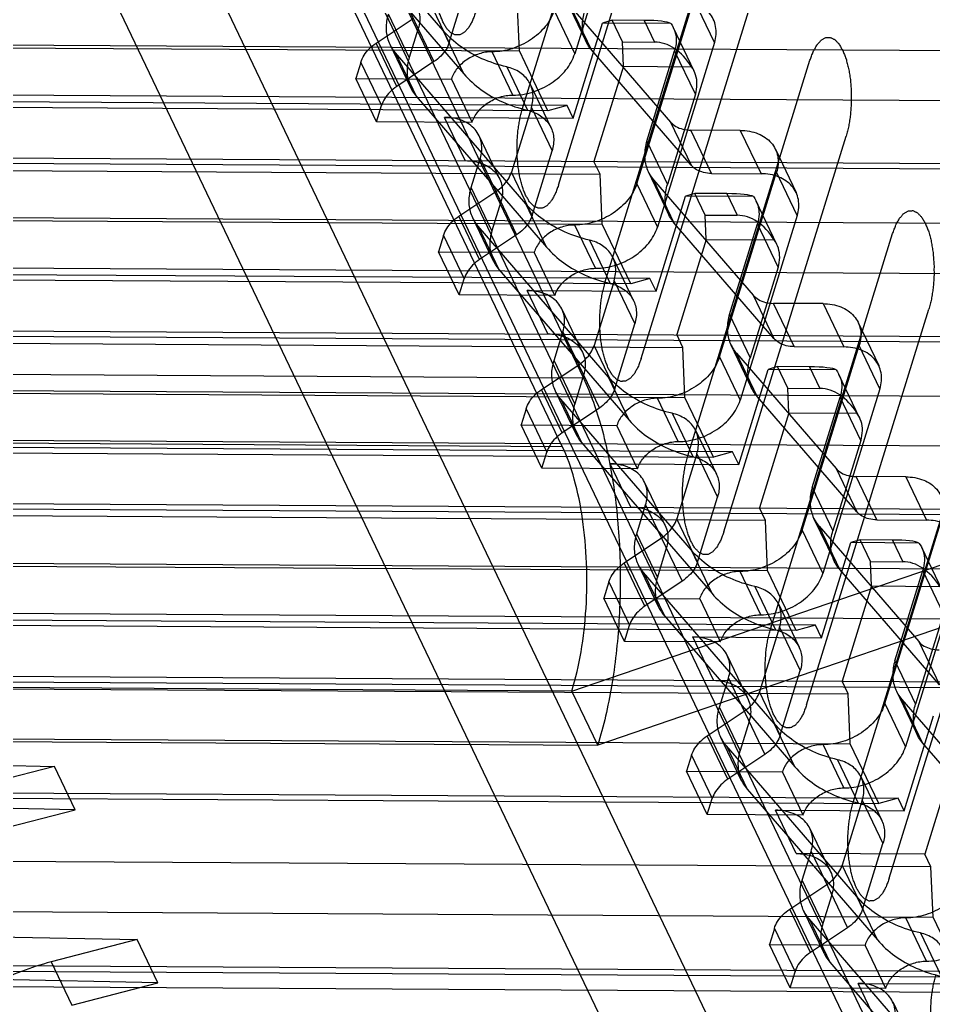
# Model space of a CAD drawing. Header units: millimetres. Extents: x 753 to 1632, y 352 to 973.
# Drawn here: x 1227.296 to 1229.919, y 772.498 to 775.328 of the extents above; entities that cross this region are included whole.
import ezdxf

# ---------------------------------------------------------------- set-up
doc = ezdxf.new("R2010")
doc.units = ezdxf.units.MM
doc.header["$LTSCALE"] = 30.734
doc.layers.get('0').update_dxf_attribs({"linetype": 'CONTINUOUS'})
doc.layers.add('CURVES', color=7, linetype='CONTINUOUS')

msp = doc.modelspace()

# ---------------------------------------------------------------- linework, layer by layer
at = {"color": 6, "linetype": 'Continuous'}
for p, q in [((1223.83796, 784.92774), (1228.91476, 774.29863)), ((1228.85424, 774.1028), (1223.77744, 784.73191)), ((1229.87396, 772.02452), (1225.18311, 781.84557)), ((1225.31857, 781.68507), (1230.00941, 771.86402)), ((1229.83271, 771.29219), (1225.14186, 781.11325)), ((1224.90789, 780.95494), (1229.59873, 771.13389)), ((1229.05355, 775.75979), (1228.88974, 775.22971)), ((1228.51211, 775.29638), (1228.1377, 775.72965)), ((1228.19708, 775.60533), (1228.57149, 775.17206)), ((1228.5297, 775.26247), (1228.58723, 775.44865)), ((1228.38093, 775.42628), (1228.48553, 775.20724)), ((1228.5297, 775.26247), (1228.47032, 775.38679)), ((1228.86332, 775.38886), (1228.9227, 775.26454)), ((1229.06788, 774.85676), (1229.23168, 775.38684)), ((1229.29106, 775.26252), (1229.23168, 775.38684)), ((1228.73109, 775.23787), (1228.72499, 775.38156)), ((1228.87892, 775.36505), (1229.16503, 775.03396)), ((1228.9383, 775.24073), (1228.87892, 775.36505)), ((1228.31957, 775.26045), (1228.42615, 775.33156)), ((1228.41472, 775.21916), (1228.35534, 775.34348)), ((1228.83036, 775.35402), (1228.88974, 775.22971)), ((1228.4403, 775.30197), (1228.41472, 775.21916)), ((1228.88568, 775.04514), (1228.97004, 775.31814)), ((1228.99699, 775.32623), (1228.97004, 775.31814)), ((1229.16569, 775.31698), (1228.97004, 775.31814)), ((1229.08936, 775.32568), (1228.99699, 775.32623)), ((1229.02668, 775.26407), (1228.99699, 775.32623)), ((1229.08936, 775.32568), (1229.11905, 775.26352)), ((1229.23294, 775.17959), (1229.17356, 775.30391)), ((1222.3733, 775.27569), (1228.73109, 775.23787)), ((1228.57149, 775.17206), (1228.51211, 775.29638)), ((1224.65812, 775.2706), (1231.01591, 775.23278)), ((1228.37895, 775.13613), (1228.31957, 775.26045)), ((1228.41899, 775.13187), (1228.35961, 775.25618)), ((1229.02668, 775.26407), (1229.11905, 775.26352)), ((1229.02942, 775.19383), (1229.02668, 775.26407)), ((1229.29106, 775.26252), (1229.12725, 774.73244)), ((1228.74962, 774.79911), (1228.37521, 775.23238)), ((1228.37521, 775.23238), (1228.43459, 775.10806)), ((1228.71208, 775.11116), (1228.6527, 775.23548)), ((1228.813, 775.06637), (1228.73109, 775.23787)), ((1229.22441, 774.90964), (1228.9383, 775.24073)), ((1229.09656, 774.97888), (1229.17676, 775.23844)), ((1229.23614, 775.11412), (1229.17676, 775.23844)), ((1228.2754, 775.20522), (1228.2611, 775.15895)), ((1228.2754, 775.20522), (1228.33478, 775.0809)), ((1228.48553, 775.20724), (1228.37895, 775.13613)), ((1228.6946, 775.19213), (1228.75398, 775.06782)), ((1229.02942, 775.19383), (1228.94506, 774.92082)), ((1229.02942, 775.19383), (1229.22507, 775.19266)), ((1228.2611, 775.15895), (1228.53597, 775.15731)), ((1228.32048, 775.03463), (1228.2611, 775.15895)), ((1228.59542, 775.03312), (1228.53604, 775.15744)), ((1228.76211, 775.14222), (1228.82149, 775.01791)), ((1228.813, 775.06637), (1222.45521, 775.10419)), ((1228.86823, 775.08167), (1222.51044, 775.11949)), ((1224.66421, 775.12691), (1231.022, 775.08909)), ((1228.43459, 775.10806), (1228.809, 774.67479)), ((1229.23614, 775.11412), (1229.15594, 774.85457)), ((1228.32048, 775.03463), (1228.33478, 775.0809)), ((1228.76537, 775.0757), (1228.70783, 774.88952)), ((1228.76537, 775.0757), (1228.82475, 774.95139)), ((1228.86823, 775.08167), (1228.813, 775.06637)), ((1228.88568, 775.04514), (1228.86823, 775.08167)), ((1228.51619, 775.04734), (1228.88568, 775.04514)), ((1228.57557, 774.92302), (1228.51619, 775.04734)), ((1228.59535, 775.03299), (1228.32048, 775.03463)), ((1229.16503, 775.03396), (1229.22441, 774.90964)), ((1228.67461, 774.87017), (1228.61523, 774.99449)), ((1229.36531, 775.00978), (1229.22326, 775.01063)), ((1229.28264, 774.88631), (1229.22326, 775.01063)), ((1229.36531, 775.00978), (1229.42469, 774.88547)), ((1229.09656, 774.97888), (1229.15594, 774.85457)), ((1231.17151, 774.90701), (1224.81372, 774.94483)), ((1228.76721, 774.7652), (1228.82475, 774.95139)), ((1229.46594, 774.95609), (1229.52532, 774.83177)), ((1222.60471, 774.92211), (1228.9625, 774.88429)), ((1231.11628, 774.89171), (1224.75849, 774.92952)), ((1228.59285, 774.84621), (1228.61844, 774.92902)), ((1228.61844, 774.92902), (1228.72304, 774.70997)), ((1228.9625, 774.88429), (1228.94506, 774.92082)), ((1228.76721, 774.7652), (1228.70783, 774.88952)), ((1228.88166, 773.40034), (1233.27636, 774.90433)), ((1228.9686, 774.7406), (1228.9625, 774.88429)), ((1229.10083, 774.89159), (1229.16021, 774.76727)), ((1229.28264, 774.88631), (1229.42469, 774.88547)), ((1229.30539, 774.35949), (1229.46919, 774.88957)), ((1229.52857, 774.76525), (1229.46919, 774.88957)), ((1229.06788, 774.85676), (1229.12725, 774.73244)), ((1229.11643, 774.86778), (1229.40255, 774.53669)), ((1229.17581, 774.74347), (1229.11643, 774.86778)), ((1228.55708, 774.76318), (1228.66366, 774.83429)), ((1228.65223, 774.72189), (1228.59285, 774.84621)), ((1229.12319, 774.54787), (1229.20755, 774.82087)), ((1229.2345, 774.82896), (1229.20755, 774.82087)), ((1229.4032, 774.81971), (1229.20755, 774.82087)), ((1229.32687, 774.82841), (1229.2345, 774.82896)), ((1229.26419, 774.7668), (1229.2345, 774.82896)), ((1229.32687, 774.82841), (1229.35656, 774.76625)), ((1228.67781, 774.8047), (1228.65223, 774.72189)), ((1228.809, 774.67479), (1228.74962, 774.79911)), ((1229.47045, 774.68232), (1229.41107, 774.80664)), ((1222.61081, 774.77842), (1228.9686, 774.7406)), ((1224.89563, 774.77333), (1231.25342, 774.73551)), ((1229.26419, 774.7668), (1229.35656, 774.76625)), ((1229.26693, 774.69656), (1229.26419, 774.7668)), ((1229.52857, 774.76525), (1229.36476, 774.23517)), ((1228.61646, 774.63886), (1228.55708, 774.76318)), ((1228.6565, 774.6346), (1228.59712, 774.75891)), ((1228.98714, 774.30184), (1228.61273, 774.73511)), ((1228.61273, 774.73511), (1228.6721, 774.61079)), ((1228.94959, 774.6139), (1228.89021, 774.73821)), ((1233.35058, 774.74893), (1228.95588, 773.24494)), ((1229.05051, 774.5691), (1228.9686, 774.7406)), ((1229.46192, 774.41237), (1229.17581, 774.74347)), ((1229.33407, 774.48162), (1229.41428, 774.74117)), ((1229.47365, 774.61685), (1229.41428, 774.74117)), ((1228.51291, 774.70795), (1228.49861, 774.66168)), ((1228.51291, 774.70795), (1228.57229, 774.58363)), ((1228.72304, 774.70997), (1228.61646, 774.63886)), ((1228.93211, 774.69487), (1228.99149, 774.57055)), ((1229.26693, 774.69656), (1229.18257, 774.42355)), ((1229.26693, 774.69656), (1229.46258, 774.69539)), ((1228.49861, 774.66168), (1228.77348, 774.66004)), ((1228.55799, 774.53736), (1228.49861, 774.66168)), ((1228.83293, 774.53585), (1228.77355, 774.66017)), ((1229.10574, 774.58441), (1222.74795, 774.62222)), ((1224.90172, 774.62964), (1231.25951, 774.59182)), ((1228.99962, 774.64495), (1229.059, 774.52064)), ((1229.05051, 774.5691), (1222.69272, 774.60692)), ((1228.6721, 774.61079), (1229.04651, 774.17752)), ((1229.47365, 774.61685), (1229.39345, 774.3573)), ((1228.55799, 774.53736), (1228.57229, 774.58363)), ((1229.00288, 774.57843), (1228.94534, 774.39225)), ((1229.00288, 774.57843), (1229.06226, 774.45412)), ((1229.10574, 774.58441), (1229.05051, 774.5691)), ((1229.12319, 774.54787), (1229.10574, 774.58441)), ((1228.83286, 774.53572), (1228.55799, 774.53736)), ((1228.7537, 774.55007), (1229.12319, 774.54787)), ((1228.81308, 774.42575), (1228.7537, 774.55007)), ((1229.40255, 774.53669), (1229.46192, 774.41237)), ((1229.60282, 774.51252), (1229.46077, 774.51336)), ((1229.52015, 774.38904), (1229.46077, 774.51336)), ((1229.60282, 774.51252), (1229.6622, 774.3882)), ((1228.91212, 774.3729), (1228.85274, 774.49722)), ((1229.33407, 774.48162), (1229.39345, 774.3573)), ((1229.00472, 774.26793), (1229.06226, 774.45412)), ((1229.70345, 774.45882), (1229.76283, 774.3345)), ((1222.84223, 774.42484), (1229.20002, 774.38702)), ((1224.996, 774.43226), (1231.35379, 774.39444)), ((1225.05123, 774.44756), (1231.40902, 774.40974)), ((1228.83036, 774.34894), (1228.85595, 774.43175)), ((1228.85595, 774.43175), (1228.96055, 774.2127)), ((1229.20002, 774.38702), (1229.18257, 774.42355)), ((1228.91476, 774.29863), (1215.05894, 774.38104)), ((1229.00472, 774.26793), (1228.94534, 774.39225)), ((1229.20611, 774.24333), (1229.20002, 774.38702)), ((1229.33834, 774.39432), (1229.39772, 774.27)), ((1229.35395, 774.37052), (1229.64006, 774.03942)), ((1229.41332, 774.2462), (1229.35395, 774.37052)), ((1229.52015, 774.38904), (1229.6622, 774.3882)), ((1229.5429, 773.86222), (1229.70671, 774.3923)), ((1229.76608, 774.26798), (1229.70671, 774.3923)), ((1228.88974, 774.22463), (1228.83036, 774.34894)), ((1229.30539, 774.35949), (1229.36476, 774.23517)), ((1228.79459, 774.26591), (1228.90117, 774.33702)), ((1229.3607, 774.0506), (1229.44506, 774.32361)), ((1229.47201, 774.33169), (1229.44506, 774.32361)), ((1229.64071, 774.32244), (1229.44506, 774.32361)), ((1229.56438, 774.33114), (1229.47201, 774.33169)), ((1229.5017, 774.26953), (1229.47201, 774.33169)), ((1229.56438, 774.33114), (1229.59407, 774.26898)), ((1228.91533, 774.30743), (1228.88974, 774.22463)), ((1229.04651, 774.17752), (1228.98714, 774.30184)), ((1229.70796, 774.18505), (1229.64858, 774.30937)), ((1222.84832, 774.28115), (1229.20611, 774.24333)), ((1225.13314, 774.27606), (1231.49093, 774.23824)), ((1228.85397, 774.14159), (1228.79459, 774.26591)), ((1228.89401, 774.13733), (1228.83463, 774.26165)), ((1229.5017, 774.26953), (1229.59407, 774.26898)), ((1229.50444, 774.19929), (1229.5017, 774.26953)), ((1229.76608, 774.26798), (1229.60228, 773.7379)), ((1229.22465, 773.80457), (1228.85024, 774.23784)), ((1228.85024, 774.23784), (1228.90961, 774.11352)), ((1229.1871, 774.11663), (1229.12772, 774.24094)), ((1229.28802, 774.07183), (1229.20611, 774.24333)), ((1229.69943, 773.91511), (1229.41332, 774.2462)), ((1229.57158, 773.98435), (1229.65179, 774.2439)), ((1229.71116, 774.11958), (1229.65179, 774.2439)), ((1228.75042, 774.21068), (1228.73612, 774.16441)), ((1228.75042, 774.21068), (1228.8098, 774.08637)), ((1228.96055, 774.2127), (1228.85397, 774.14159)), ((1229.16962, 774.1976), (1229.229, 774.07328)), ((1229.50444, 774.19929), (1229.42008, 773.92629)), ((1229.50444, 774.19929), (1229.70009, 774.19812)), ((1214.99843, 774.18521), (1228.85424, 774.1028)), ((1228.73612, 774.16441), (1229.01099, 774.16277)), ((1228.7955, 774.04009), (1228.73612, 774.16441)), ((1229.07044, 774.03859), (1229.01106, 774.1629)), ((1229.23713, 774.14769), (1229.29651, 774.02337)), ((1229.34325, 774.08714), (1222.98546, 774.12495)), ((1231.49703, 774.09456), (1225.13924, 774.13237)), ((1228.90961, 774.11352), (1229.28402, 773.68025)), ((1229.71116, 774.11958), (1229.63096, 773.86003)), ((1222.93023, 774.10965), (1229.28802, 774.07183)), ((1228.7955, 774.04009), (1228.8098, 774.08637)), ((1229.34325, 774.08714), (1229.28802, 774.07183)), ((1229.3607, 774.0506), (1229.34325, 774.08714)), ((1229.24039, 774.08117), (1229.18286, 773.89498)), ((1229.24039, 774.08117), (1229.29977, 773.95685)), ((1229.07037, 774.03846), (1228.7955, 774.04009)), ((1228.99121, 774.0528), (1229.3607, 774.0506)), ((1229.05059, 773.92848), (1228.99121, 774.0528)), ((1229.64006, 774.03942), (1229.69943, 773.91511)), ((1229.14963, 773.87563), (1229.09025, 773.99995)), ((1229.84033, 774.01525), (1229.69828, 774.01609)), ((1229.75766, 773.89177), (1229.69828, 774.01609)), ((1229.84033, 774.01525), (1229.89971, 773.89093)), ((1229.57158, 773.98435), (1229.63096, 773.86003)), ((1225.28874, 773.95029), (1231.64653, 773.91248)), ((1229.24223, 773.77067), (1229.29977, 773.95685)), ((1229.43753, 773.88975), (1223.07974, 773.92757)), ((1225.23351, 773.93499), (1231.5913, 773.89717)), ((1229.06787, 773.85167), (1229.09346, 773.93448)), ((1229.09346, 773.93448), (1229.19806, 773.71544)), ((1229.43753, 773.88975), (1229.42008, 773.92629)), ((1229.24223, 773.77067), (1229.18286, 773.89498)), ((1229.44362, 773.74607), (1229.43753, 773.88975)), ((1229.57585, 773.89705), (1229.63523, 773.77273)), ((1229.75766, 773.89177), (1229.89971, 773.89093)), ((1229.78041, 773.36495), (1229.94422, 773.89503)), ((1229.5429, 773.86222), (1229.60228, 773.7379)), ((1229.59146, 773.87325), (1229.87757, 773.54215)), ((1229.65083, 773.74893), (1229.59146, 773.87325)), ((1229.03211, 773.76864), (1229.13868, 773.83975)), ((1229.12725, 773.72736), (1229.06787, 773.85167)), ((1229.70952, 773.83442), (1229.68257, 773.82634)), ((1229.80189, 773.83387), (1229.70952, 773.83442)), ((1229.73921, 773.77227), (1229.70952, 773.83442)), ((1229.80189, 773.83387), (1229.83158, 773.77172)), ((1229.15284, 773.81016), (1229.12725, 773.72736)), ((1229.28402, 773.68025), (1229.22465, 773.80457)), ((1229.59821, 773.55333), (1229.68257, 773.82634)), ((1229.87822, 773.82517), (1229.68257, 773.82634)), ((1229.94547, 773.68779), (1229.88609, 773.8121)), ((1223.08583, 773.78388), (1229.44362, 773.74607)), ((1225.37065, 773.77879), (1231.72844, 773.74098)), ((1229.09148, 773.64433), (1229.03211, 773.76864)), ((1229.13152, 773.64006), (1229.07214, 773.76438)), ((1229.52554, 773.57457), (1229.44362, 773.74607)), ((1229.93695, 773.41784), (1229.65083, 773.74893)), ((1229.73921, 773.77227), (1229.83158, 773.77172)), ((1229.74195, 773.70202), (1229.73921, 773.77227)), ((1229.80909, 773.48708), (1229.8893, 773.74663)), ((1230.00359, 773.77071), (1229.83979, 773.24063)), ((1229.94868, 773.62231), (1229.8893, 773.74663)), ((1229.46216, 773.3073), (1229.08775, 773.74057)), ((1229.08775, 773.74057), (1229.14713, 773.61626)), ((1229.42461, 773.61936), (1229.36523, 773.74368)), ((1228.98793, 773.71341), (1228.97363, 773.66714)), ((1228.98793, 773.71341), (1229.04731, 773.5891)), ((1229.19806, 773.71544), (1229.09148, 773.64433)), ((1229.40713, 773.70033), (1229.46651, 773.57601)), ((1229.74195, 773.70202), (1229.65759, 773.42902)), ((1229.74195, 773.70202), (1229.9376, 773.70086)), ((1228.97363, 773.66714), (1229.2485, 773.66551)), ((1229.03301, 773.54282), (1228.97363, 773.66714)), ((1229.30795, 773.54132), (1229.24857, 773.66563)), ((1225.37675, 773.6351), (1231.73454, 773.59729)), ((1229.47465, 773.65042), (1229.53402, 773.5261)), ((1229.52554, 773.57457), (1223.16774, 773.61238)), ((1229.58076, 773.58987), (1223.22297, 773.62768)), ((1229.14713, 773.61626), (1229.52154, 773.18298)), ((1229.94868, 773.62231), (1229.86847, 773.36276)), ((1229.03301, 773.54282), (1229.04731, 773.5891)), ((1229.4779, 773.5839), (1229.42037, 773.39771)), ((1229.4779, 773.5839), (1229.53728, 773.45958)), ((1229.58076, 773.58987), (1229.52554, 773.57457)), ((1229.59821, 773.55333), (1229.58076, 773.58987)), ((1229.22872, 773.55553), (1229.59821, 773.55333)), ((1229.2881, 773.43122), (1229.22872, 773.55553)), ((1229.30788, 773.54119), (1229.03301, 773.54282)), ((1229.87757, 773.54215), (1229.93695, 773.41784)), ((1229.32777, 773.50268), (1229.38714, 773.37837)), ((1228.88166, 773.40034), (1215.02584, 773.48275)), ((1229.80909, 773.48708), (1229.86847, 773.36276)), ((1225.47102, 773.43772), (1231.82881, 773.3999)), ((1225.52625, 773.45302), (1231.88404, 773.41521)), ((1229.30538, 773.35441), (1229.33097, 773.43721)), ((1229.33097, 773.43721), (1229.43557, 773.21817)), ((1229.47974, 773.2734), (1229.53728, 773.45958)), ((1223.31725, 773.4303), (1229.67504, 773.39248)), ((1229.67504, 773.39248), (1229.65759, 773.42902)), ((1228.95588, 773.24494), (1228.88166, 773.40034)), ((1229.47974, 773.2734), (1229.42037, 773.39771)), ((1229.68113, 773.2488), (1229.67504, 773.39248)), ((1229.81336, 773.39978), (1229.87274, 773.27546)), ((1229.36476, 773.23009), (1229.30538, 773.35441)), ((1229.78041, 773.36495), (1229.83979, 773.24063)), ((1229.82897, 773.37598), (1230.11508, 773.04489)), ((1229.88835, 773.25166), (1229.82897, 773.37598)), ((1215.10006, 773.32736), (1228.95588, 773.24494)), ((1229.26962, 773.27137), (1229.37619, 773.34248)), ((1229.83572, 773.05607), (1229.92009, 773.32907)), ((1229.39035, 773.31289), (1229.36476, 773.23009)), ((1229.52154, 773.18298), (1229.46216, 773.3073)), ((1223.32334, 773.28661), (1229.68113, 773.2488)), ((1229.32899, 773.14706), (1229.26962, 773.27137)), ((1229.36903, 773.14279), (1229.30966, 773.26711)), ((1229.69967, 772.81003), (1229.32526, 773.2433)), ((1229.32526, 773.2433), (1229.38464, 773.11899)), ((1229.66212, 773.12209), (1229.60274, 773.24641)), ((1229.76305, 773.0773), (1229.68113, 773.2488)), ((1230.17446, 772.92057), (1229.88835, 773.25166)), ((1225.38066, 773.2259), (1227.39578, 773.18389)), ((1229.22544, 773.21615), (1229.21114, 773.16987)), ((1229.22544, 773.21615), (1229.28482, 773.09183)), ((1229.43557, 773.21817), (1229.32899, 773.14706)), ((1227.39578, 773.18389), (1227.14857, 773.11976)), ((1227.45516, 773.05957), (1227.39578, 773.18389)), ((1229.64464, 773.20306), (1229.70402, 773.07874)), ((1229.97946, 773.20475), (1229.8951, 772.93175)), ((1229.21114, 773.16987), (1229.48601, 773.16824)), ((1229.27052, 773.04555), (1229.21114, 773.16987)), ((1229.54546, 773.04405), (1229.48608, 773.16837)), ((1229.71216, 773.15315), (1229.77153, 773.02883)), ((1223.46048, 773.13042), (1229.81827, 773.0926)), ((1223.40526, 773.11511), (1229.76305, 773.0773)), ((1227.45516, 773.05957), (1225.44004, 773.10158)), ((1229.38464, 773.11899), (1229.75905, 772.68572)), ((1229.27052, 773.04555), (1229.28482, 773.09183)), ((1229.71541, 773.08663), (1229.65788, 772.90045)), ((1229.71541, 773.08663), (1229.77479, 772.96231)), ((1229.81827, 773.0926), (1229.76305, 773.0773)), ((1229.83572, 773.05607), (1229.81827, 773.0926)), ((1227.20795, 772.99544), (1227.45516, 773.05957)), ((1229.54539, 773.04392), (1229.27052, 773.04555)), ((1229.46623, 773.05826), (1229.83572, 773.05607)), ((1229.52561, 772.93395), (1229.46623, 773.05826)), ((1229.56528, 773.00541), (1229.62465, 772.8811)), ((1229.71726, 772.77613), (1229.77479, 772.96231)), ((1229.91255, 772.89522), (1223.55476, 772.93303)), ((1229.8951, 772.93175), (1229.52561, 772.93395)), ((1229.54289, 772.85714), (1229.56848, 772.93994)), ((1229.56848, 772.93994), (1229.67308, 772.7209)), ((1229.91255, 772.89522), (1229.8951, 772.93175)), ((1229.71726, 772.77613), (1229.65788, 772.90045)), ((1229.91864, 772.75153), (1229.91255, 772.89522)), ((1229.50713, 772.77411), (1229.61371, 772.84522)), ((1229.60227, 772.73282), (1229.54289, 772.85714)), ((1229.62786, 772.81562), (1229.60227, 772.73282)), ((1223.56085, 772.78934), (1229.91864, 772.75153)), ((1229.75905, 772.68572), (1229.69967, 772.81003)), ((1229.56651, 772.64979), (1229.50713, 772.77411)), ((1229.60654, 772.64552), (1229.54717, 772.76984)), ((1225.61818, 772.72863), (1227.63329, 772.68662)), ((1229.93718, 772.31276), (1229.56277, 772.74604)), ((1229.56277, 772.74604), (1229.62215, 772.62172)), ((1229.89963, 772.62482), (1229.84025, 772.74914)), ((1230.00056, 772.58003), (1229.91864, 772.75153)), ((1229.46296, 772.71888), (1229.44866, 772.6726)), ((1229.46296, 772.71888), (1229.52233, 772.59456)), ((1229.67308, 772.7209), (1229.56651, 772.64979)), ((1229.88216, 772.70579), (1229.94153, 772.58147)), ((1227.63329, 772.68662), (1227.38608, 772.62249)), ((1227.69267, 772.56231), (1227.63329, 772.68662)), ((1229.44866, 772.6726), (1229.72353, 772.67097)), ((1229.50803, 772.54829), (1229.44866, 772.6726)), ((1229.78297, 772.54678), (1229.7236, 772.6711)), ((1223.64277, 772.61784), (1230.00056, 772.58003)), ((1223.69799, 772.63315), (1230.05578, 772.59533)), ((1227.38608, 772.62249), (1227.44546, 772.49817)), ((1229.62215, 772.62172), (1229.99656, 772.18845)), ((1227.69267, 772.56231), (1225.67755, 772.60431)), ((1229.50803, 772.54829), (1229.52233, 772.59456)), ((1232.03642, 772.52303), (1224.94723, 772.56519)), ((1227.44546, 772.49817), (1227.69267, 772.56231)), ((1229.70374, 772.561), (1230.07323, 772.5588)), ((1229.76312, 772.43668), (1229.70374, 772.561)), ((1229.7829, 772.54665), (1229.50803, 772.54829)), ((1229.80279, 772.50815), (1229.86217, 772.38383))]:
    msp.add_line(p, q, dxfattribs=at)
for centre, major_axis, ratio, start_param, end_param in [((1229.00852, 775.30142), (0.16041, 0.01172), 0.1325221, 0.1918751, 1.0329437), ((1229.12727, 775.05278), (-0.01538, 0.2105), 0.6553394, -0.8928279, -0.0517592), ((1229.24603, 774.80415), (0.16041, 0.01172), 0.1325221, 0.1918751, 1.0329437), ((1229.36478, 774.55552), (-0.01538, 0.2105), 0.6553394, -0.8928279, -0.0517592), ((1229.48354, 774.30688), (0.16041, 0.01172), 0.1325221, 0.1918751, 1.0329437), ((1229.6023, 774.05825), (-0.01538, 0.2105), 0.6553394, -0.8928279, -0.0517592), ((1229.72105, 773.80961), (0.16041, 0.01172), 0.1325221, 0.1918751, 1.0329437), ((1229.83981, 773.56098), (-0.01538, 0.2105), 0.6553394, -0.8928279, -0.0517592)]:
    msp.add_ellipse(centre, major_axis=major_axis, ratio=ratio, start_param=start_param, end_param=end_param, dxfattribs=at)
for points, start_tangent, end_tangent in [([(1228.33806, 775.42029), (1228.38868, 775.41088), (1228.42539, 775.38529), (1228.44359, 775.34734), (1228.4403, 775.30197)], (0.9999823, -0.0059479), (-0.2952474, -0.9554208)), ([(1229.29106, 775.26252), (1229.2944, 775.30862), (1229.27591, 775.34718), (1229.23861, 775.37318), (1229.18718, 775.38274)], (0.2952474, 0.9554208), (-0.9999823, 0.0059479)), ([(1228.37521, 775.23238), (1228.35588, 775.265), (1228.3491, 775.3029), (1228.35534, 775.34348)], (-0.6538397, 0.7566331), (0.2952474, 0.9554208)), ([(1228.83036, 775.35402), (1228.80525, 775.30805), (1228.76305, 775.26986), (1228.70984, 775.24439), (1228.6527, 775.23548)], (-0.2952474, -0.9554208), (-0.9999823, 0.0059479)), ([(1228.9383, 775.24073), (1228.91897, 775.27335), (1228.91219, 775.31125), (1228.91842, 775.35184)], (-0.6538397, 0.7566331), (0.2952474, 0.9554208)), ([(1229.16569, 775.31698), (1229.17766, 775.29347), (1229.18143, 775.26676), (1229.17676, 775.23844)], (0.5953939, -0.803434), (-0.2952474, -0.9554208)), ([(1228.6946, 775.19213), (1228.62339, 775.21578), (1228.5619, 775.2509), (1228.51211, 775.29638)], (-0.9737332, 0.2276921), (-0.6538397, 0.7566331)), ([(1228.2754, 775.20522), (1228.28481, 775.22547), (1228.29988, 775.24431), (1228.31957, 775.26045)], (0.2952474, 0.9554208), (0.8318392, 0.5550168)), ([(1228.5297, 775.26247), (1228.52029, 775.24222), (1228.50522, 775.22338), (1228.48553, 775.20724)], (-0.2952474, -0.9554208), (-0.8318392, -0.5550168)), ([(1228.41472, 775.21916), (1228.40848, 775.17858), (1228.41526, 775.14068), (1228.43459, 775.10806)], (-0.2952474, -0.9554208), (0.6538397, -0.7566331)), ([(1228.6527, 775.23548), (1228.61519, 775.22963), (1228.58022, 775.21287), (1228.55252, 775.18777), (1228.53597, 775.15738)], (-0.9999823, 0.0059479), (-0.2918388, -0.9564675)), ([(1228.71208, 775.11116), (1228.76922, 775.12008), (1228.82242, 775.14554), (1228.86462, 775.18373), (1228.88974, 775.22971)], (0.9999823, -0.0059479), (0.2952474, 0.9554208)), ([(1228.76537, 775.0757), (1228.76969, 775.1148), (1228.75827, 775.14932), (1228.73248, 775.17602), (1228.6946, 775.19213)], (0.2952474, 0.9554208), (-0.9737332, 0.2276921)), ([(1229.23614, 775.11412), (1229.24081, 775.14244), (1229.23704, 775.16915), (1229.22507, 775.19266)], (0.2952474, 0.9554208), (-0.5953939, 0.803434)), ([(1228.57149, 775.17206), (1228.62128, 775.12659), (1228.68277, 775.09146), (1228.75398, 775.06782)], (0.6538397, -0.7566331), (0.9737332, -0.2276921)), ([(1228.37895, 775.13613), (1228.35926, 775.12), (1228.34419, 775.10116), (1228.33478, 775.0809)], (-0.8318392, -0.5550168), (-0.2952474, -0.9554208)), ([(1228.59535, 775.03306), (1228.61205, 775.06364), (1228.63989, 775.08875), (1228.67482, 775.1054), (1228.71208, 775.11116)], (0.2918388, 0.9564675), (0.9999823, -0.0059479)), ([(1228.61844, 774.92902), (1228.62172, 774.97439), (1228.60353, 775.01234), (1228.56681, 775.03793), (1228.51619, 775.04734)], (0.2952474, 0.9554208), (-0.9999823, 0.0059479)), ([(1228.75398, 775.06782), (1228.79186, 775.0517), (1228.81765, 775.025), (1228.82907, 774.99048), (1228.82475, 774.95139)], (0.9737332, -0.2276921), (-0.2952474, -0.9554208)), ([(1229.16503, 775.03396), (1229.18032, 775.0214), (1229.20018, 775.01344), (1229.22326, 775.01063)], (0.6538397, -0.7566331), (0.9999823, -0.0059479)), ([(1229.36531, 775.00978), (1229.41674, 775.00022), (1229.45405, 774.97422), (1229.47253, 774.93567), (1229.46919, 774.88957)], (0.9999823, -0.0059479), (-0.2952474, -0.9554208)), ([(1229.09656, 774.97888), (1229.09032, 774.9383), (1229.0971, 774.9004), (1229.11643, 774.86778)], (-0.2952474, -0.9554208), (0.6538397, -0.7566331)), ([(1228.57557, 774.92302), (1228.62619, 774.91361), (1228.6629, 774.88802), (1228.6811, 774.85007), (1228.67781, 774.8047)], (0.9999823, -0.0059479), (-0.2952474, -0.9554208)), ([(1229.28264, 774.88631), (1229.25956, 774.88912), (1229.2397, 774.89708), (1229.22441, 774.90964)], (-0.9999823, 0.0059479), (-0.6538397, 0.7566331)), ([(1228.66366, 774.83429), (1228.68335, 774.85043), (1228.69842, 774.86927), (1228.70783, 774.88952)], (0.8318392, 0.5550168), (0.2952474, 0.9554208)), ([(1229.52857, 774.76525), (1229.53191, 774.81135), (1229.51342, 774.84991), (1229.47612, 774.87591), (1229.42469, 774.88547)], (0.2952474, 0.9554208), (-0.9999823, 0.0059479)), ([(1229.06788, 774.85676), (1229.04276, 774.81078), (1229.00056, 774.77259), (1228.94735, 774.74713), (1228.89021, 774.73821)], (-0.2952474, -0.9554208), (-0.9999823, 0.0059479)), ([(1229.17581, 774.74347), (1229.15648, 774.77609), (1229.1497, 774.81398), (1229.15594, 774.85457)], (-0.6538397, 0.7566331), (0.2952474, 0.9554208)), ([(1228.61273, 774.73511), (1228.59339, 774.76773), (1228.58661, 774.80563), (1228.59285, 774.84621)], (-0.6538397, 0.7566331), (0.2952474, 0.9554208)), ([(1228.93211, 774.69487), (1228.86091, 774.71851), (1228.79941, 774.75363), (1228.74962, 774.79911)], (-0.9737332, 0.2276921), (-0.6538397, 0.7566331)), ([(1229.4032, 774.81971), (1229.41518, 774.7962), (1229.41894, 774.76949), (1229.41428, 774.74117)], (0.5953939, -0.803434), (-0.2952474, -0.9554208)), ([(1228.76721, 774.7652), (1228.7578, 774.74495), (1228.74273, 774.72611), (1228.72304, 774.70997)], (-0.2952474, -0.9554208), (-0.8318392, -0.5550168)), ([(1228.51291, 774.70795), (1228.52232, 774.72821), (1228.53739, 774.74705), (1228.55708, 774.76318)], (0.2952474, 0.9554208), (0.8318392, 0.5550168)), ([(1228.89021, 774.73821), (1228.8527, 774.73236), (1228.81773, 774.7156), (1228.79003, 774.69051), (1228.77349, 774.66011)], (-0.9999823, 0.0059479), (-0.2918388, -0.9564675)), ([(1228.65223, 774.72189), (1228.64599, 774.68131), (1228.65277, 774.64341), (1228.6721, 774.61079)], (-0.2952474, -0.9554208), (0.6538397, -0.7566331)), ([(1228.94959, 774.6139), (1229.00673, 774.62281), (1229.05993, 774.64827), (1229.10214, 774.68647), (1229.12725, 774.73244)], (0.9999823, -0.0059479), (0.2952474, 0.9554208)), ([(1229.00288, 774.57843), (1229.0072, 774.61753), (1228.99578, 774.65205), (1228.96999, 774.67875), (1228.93211, 774.69487)], (0.2952474, 0.9554208), (-0.9737332, 0.2276921)), ([(1229.47365, 774.61685), (1229.47832, 774.64517), (1229.47455, 774.67188), (1229.46258, 774.69539)], (0.2952474, 0.9554208), (-0.5953939, 0.803434)), ([(1228.809, 774.67479), (1228.85879, 774.62932), (1228.92028, 774.59419), (1228.99149, 774.57055)], (0.6538397, -0.7566331), (0.9737332, -0.2276921)), ([(1228.61646, 774.63886), (1228.59677, 774.62273), (1228.5817, 774.60389), (1228.57229, 774.58363)], (-0.8318392, -0.5550168), (-0.2952474, -0.9554208)), ([(1228.83286, 774.53579), (1228.84956, 774.56637), (1228.8774, 774.59148), (1228.91233, 774.60813), (1228.94959, 774.6139)], (0.2918388, 0.9564675), (0.9999823, -0.0059479)), ([(1228.99149, 774.57055), (1229.02937, 774.55443), (1229.05516, 774.52773), (1229.06658, 774.49321), (1229.06226, 774.45412)], (0.9737332, -0.2276921), (-0.2952474, -0.9554208)), ([(1228.85595, 774.43175), (1228.85923, 774.47712), (1228.84104, 774.51507), (1228.80432, 774.54066), (1228.7537, 774.55007)], (0.2952474, 0.9554208), (-0.9999823, 0.0059479)), ([(1229.40255, 774.53669), (1229.41783, 774.52413), (1229.43769, 774.51617), (1229.46077, 774.51336)], (0.6538397, -0.7566331), (0.9999823, -0.0059479)), ([(1229.60282, 774.51252), (1229.65426, 774.50296), (1229.69156, 774.47696), (1229.71004, 774.4384), (1229.70671, 774.3923)], (0.9999823, -0.0059479), (-0.2952474, -0.9554208)), ([(1229.33407, 774.48162), (1229.32783, 774.44103), (1229.33461, 774.40313), (1229.35395, 774.37052)], (-0.2952474, -0.9554208), (0.6538397, -0.7566331)), ([(1228.81308, 774.42575), (1228.8637, 774.41634), (1228.90042, 774.39075), (1228.91861, 774.35281), (1228.91533, 774.30743)], (0.9999823, -0.0059479), (-0.2952474, -0.9554208)), ([(1229.52015, 774.38904), (1229.49707, 774.39185), (1229.47721, 774.39981), (1229.46192, 774.41237)], (-0.9999823, 0.0059479), (-0.6538397, 0.7566331)), ([(1228.90117, 774.33702), (1228.92086, 774.35316), (1228.93593, 774.372), (1228.94534, 774.39225)], (0.8318392, 0.5550168), (0.2952474, 0.9554208)), ([(1229.76608, 774.26798), (1229.76942, 774.31408), (1229.75093, 774.35264), (1229.71363, 774.37864), (1229.6622, 774.3882)], (0.2952474, 0.9554208), (-0.9999823, 0.0059479)), ([(1228.85024, 774.23784), (1228.83091, 774.27046), (1228.82413, 774.30836), (1228.83036, 774.34894)], (-0.6538397, 0.7566331), (0.2952474, 0.9554208)), ([(1229.30539, 774.35949), (1229.28027, 774.31351), (1229.23807, 774.27532), (1229.18486, 774.24986), (1229.12772, 774.24094)], (-0.2952474, -0.9554208), (-0.9999823, 0.0059479)), ([(1229.41332, 774.2462), (1229.39399, 774.27882), (1229.38721, 774.31672), (1229.39345, 774.3573)], (-0.6538397, 0.7566331), (0.2952474, 0.9554208)), ([(1229.64071, 774.32244), (1229.65269, 774.29893), (1229.65645, 774.27222), (1229.65179, 774.2439)], (0.5953939, -0.803434), (-0.2952474, -0.9554208)), ([(1228.91476, 774.29863), (1228.96632, 774.15752), (1229.00183, 773.98642), (1229.01903, 773.79692), (1229.01685, 773.6016), (1228.99536, 773.41339), (1228.95588, 773.24494)], (0.4309932, -0.9023552), (-0.2952474, -0.9554208)), ([(1229.16962, 774.1976), (1229.09842, 774.22124), (1229.03692, 774.25637), (1228.98714, 774.30184)], (-0.9737332, 0.2276921), (-0.6538397, 0.7566331)), ([(1228.75042, 774.21068), (1228.75983, 774.23094), (1228.7749, 774.24978), (1228.79459, 774.26591)], (0.2952474, 0.9554208), (0.8318392, 0.5550168)), ([(1229.00472, 774.26793), (1228.99531, 774.24768), (1228.98024, 774.22884), (1228.96055, 774.2127)], (-0.2952474, -0.9554208), (-0.8318392, -0.5550168)), ([(1229.12772, 774.24094), (1229.09021, 774.2351), (1229.05524, 774.21833), (1229.02754, 774.19324), (1229.011, 774.16284)], (-0.9999823, 0.0059479), (-0.2918388, -0.9564675)), ([(1229.1871, 774.11663), (1229.24424, 774.12554), (1229.29745, 774.151), (1229.33965, 774.1892), (1229.36476, 774.23517)], (0.9999823, -0.0059479), (0.2952474, 0.9554208)), ([(1228.88974, 774.22463), (1228.8835, 774.18404), (1228.89028, 774.14614), (1228.90961, 774.11352)], (-0.2952474, -0.9554208), (0.6538397, -0.7566331)), ([(1229.24039, 774.08117), (1229.24471, 774.12026), (1229.23329, 774.15478), (1229.2075, 774.18148), (1229.16962, 774.1976)], (0.2952474, 0.9554208), (-0.9737332, 0.2276921)), ([(1229.71116, 774.11958), (1229.71583, 774.1479), (1229.71206, 774.17461), (1229.70009, 774.19812)], (0.2952474, 0.9554208), (-0.5953939, 0.803434)), ([(1229.04651, 774.17752), (1229.0963, 774.13205), (1229.15779, 774.09692), (1229.229, 774.07328)], (0.6538397, -0.7566331), (0.9737332, -0.2276921)), ([(1228.85397, 774.14159), (1228.83428, 774.12546), (1228.81921, 774.10662), (1228.8098, 774.08637)], (-0.8318392, -0.5550168), (-0.2952474, -0.9554208)), ([(1229.07037, 774.03852), (1229.08707, 774.06911), (1229.11491, 774.09421), (1229.14985, 774.11086), (1229.1871, 774.11663)], (0.2918388, 0.9564675), (0.9999823, -0.0059479)), ([(1228.88166, 773.40034), (1228.90798, 773.51263), (1228.9223, 773.63809), (1228.92376, 773.76831), (1228.91229, 773.89464), (1228.88862, 774.00872), (1228.85424, 774.1028)], (0.2952474, 0.9554208), (-0.4309932, 0.9023552)), ([(1229.229, 774.07328), (1229.26688, 774.05716), (1229.29267, 774.03046), (1229.30409, 773.99594), (1229.29977, 773.95685)], (0.9737332, -0.2276921), (-0.2952474, -0.9554208)), ([(1229.09346, 773.93448), (1229.09674, 773.97985), (1229.07855, 774.0178), (1229.04184, 774.04339), (1228.99121, 774.0528)], (0.2952474, 0.9554208), (-0.9999823, 0.0059479)), ([(1229.64006, 774.03942), (1229.65534, 774.02686), (1229.6752, 774.0189), (1229.69828, 774.01609)], (0.6538397, -0.7566331), (0.9999823, -0.0059479)), ([(1229.84033, 774.01525), (1229.89177, 774.00569), (1229.92907, 773.97969), (1229.94755, 773.94113), (1229.94422, 773.89503)], (0.9999823, -0.0059479), (-0.2952474, -0.9554208)), ([(1229.57158, 773.98435), (1229.56535, 773.94376), (1229.57213, 773.90587), (1229.59146, 773.87325)], (-0.2952474, -0.9554208), (0.6538397, -0.7566331)), ([(1229.05059, 773.92848), (1229.10121, 773.91908), (1229.13793, 773.89348), (1229.15612, 773.85554), (1229.15284, 773.81016)], (0.9999823, -0.0059479), (-0.2952474, -0.9554208)), ([(1229.75766, 773.89177), (1229.73458, 773.89459), (1229.71472, 773.90254), (1229.69943, 773.91511)], (-0.9999823, 0.0059479), (-0.6538397, 0.7566331)), ([(1229.13868, 773.83975), (1229.15838, 773.85589), (1229.17344, 773.87473), (1229.18286, 773.89498)], (0.8318392, 0.5550168), (0.2952474, 0.9554208)), ([(1230.00359, 773.77071), (1230.00693, 773.81682), (1229.98845, 773.85537), (1229.95114, 773.88137), (1229.89971, 773.89093)], (0.2952474, 0.9554208), (-0.9999823, 0.0059479)), ([(1229.5429, 773.86222), (1229.51778, 773.81625), (1229.47558, 773.77805), (1229.42237, 773.75259), (1229.36523, 773.74368)], (-0.2952474, -0.9554208), (-0.9999823, 0.0059479)), ([(1229.65083, 773.74893), (1229.6315, 773.78155), (1229.62472, 773.81945), (1229.63096, 773.86003)], (-0.6538397, 0.7566331), (0.2952474, 0.9554208)), ([(1229.08775, 773.74057), (1229.06842, 773.77319), (1229.06164, 773.81109), (1229.06787, 773.85167)], (-0.6538397, 0.7566331), (0.2952474, 0.9554208)), ([(1229.40713, 773.70033), (1229.33593, 773.72397), (1229.27443, 773.7591), (1229.22465, 773.80457)], (-0.9737332, 0.2276921), (-0.6538397, 0.7566331)), ([(1229.87822, 773.82517), (1229.8902, 773.80166), (1229.89396, 773.77495), (1229.8893, 773.74663)], (0.5953939, -0.803434), (-0.2952474, -0.9554208)), ([(1228.98793, 773.71341), (1228.99735, 773.73367), (1229.01241, 773.75251), (1229.03211, 773.76864)], (0.2952474, 0.9554208), (0.8318392, 0.5550168)), ([(1229.24223, 773.77067), (1229.23282, 773.75041), (1229.21775, 773.73157), (1229.19806, 773.71544)], (-0.2952474, -0.9554208), (-0.8318392, -0.5550168)), ([(1229.12725, 773.72736), (1229.12101, 773.68677), (1229.12779, 773.64887), (1229.14713, 773.61626)], (-0.2952474, -0.9554208), (0.6538397, -0.7566331)), ([(1229.36523, 773.74368), (1229.32772, 773.73783), (1229.29275, 773.72106), (1229.26506, 773.69597), (1229.24851, 773.66557)], (-0.9999823, 0.0059479), (-0.2918388, -0.9564675)), ([(1229.42461, 773.61936), (1229.48175, 773.62827), (1229.53496, 773.65373), (1229.57716, 773.69193), (1229.60228, 773.7379)], (0.9999823, -0.0059479), (0.2952474, 0.9554208)), ([(1229.4779, 773.5839), (1229.48222, 773.62299), (1229.4708, 773.65751), (1229.44502, 773.68421), (1229.40713, 773.70033)], (0.2952474, 0.9554208), (-0.9737332, 0.2276921)), ([(1229.28402, 773.68025), (1229.33381, 773.63478), (1229.39531, 773.59965), (1229.46651, 773.57601)], (0.6538397, -0.7566331), (0.9737332, -0.2276921)), ([(1229.09148, 773.64433), (1229.07179, 773.62819), (1229.05672, 773.60935), (1229.04731, 773.5891)], (-0.8318392, -0.5550168), (-0.2952474, -0.9554208)), ([(1229.30789, 773.54125), (1229.32458, 773.57184), (1229.35243, 773.59694), (1229.38736, 773.61359), (1229.42461, 773.61936)], (0.2918388, 0.9564675), (0.9999823, -0.0059479)), ([(1229.46651, 773.57601), (1229.50439, 773.55989), (1229.53018, 773.5332), (1229.5416, 773.49868), (1229.53728, 773.45958)], (0.9737332, -0.2276921), (-0.2952474, -0.9554208)), ([(1229.33097, 773.43721), (1229.33425, 773.48259), (1229.31606, 773.52053), (1229.27935, 773.54612), (1229.22872, 773.55553)], (0.2952474, 0.9554208), (-0.9999823, 0.0059479)), ([(1229.87757, 773.54215), (1229.89285, 773.52959), (1229.91271, 773.52163), (1229.93579, 773.51882)], (0.6538397, -0.7566331), (0.9999823, -0.0059479)), ([(1229.80909, 773.48708), (1229.80286, 773.4465), (1229.80964, 773.4086), (1229.82897, 773.37598)], (-0.2952474, -0.9554208), (0.6538397, -0.7566331)), ([(1229.2881, 773.43122), (1229.33872, 773.42181), (1229.37544, 773.39622), (1229.39363, 773.35827), (1229.39035, 773.31289)], (0.9999823, -0.0059479), (-0.2952474, -0.9554208)), ([(1229.37619, 773.34248), (1229.39589, 773.35862), (1229.41095, 773.37746), (1229.42037, 773.39771)], (0.8318392, 0.5550168), (0.2952474, 0.9554208)), ([(1229.32526, 773.2433), (1229.30593, 773.27592), (1229.29915, 773.31382), (1229.30538, 773.35441)], (-0.6538397, 0.7566331), (0.2952474, 0.9554208)), ([(1229.78041, 773.36495), (1229.75529, 773.31898), (1229.71309, 773.28078), (1229.65989, 773.25532), (1229.60274, 773.24641)], (-0.2952474, -0.9554208), (-0.9999823, 0.0059479)), ([(1229.88835, 773.25166), (1229.86901, 773.28428), (1229.86223, 773.32218), (1229.86847, 773.36276)], (-0.6538397, 0.7566331), (0.2952474, 0.9554208)), ([(1229.64464, 773.20306), (1229.57344, 773.2267), (1229.51194, 773.26183), (1229.46216, 773.3073)], (-0.9737332, 0.2276921), (-0.6538397, 0.7566331)), ([(1229.22544, 773.21615), (1229.23486, 773.2364), (1229.24993, 773.25524), (1229.26962, 773.27137)], (0.2952474, 0.9554208), (0.8318392, 0.5550168)), ([(1229.47974, 773.2734), (1229.47033, 773.25314), (1229.45526, 773.2343), (1229.43557, 773.21817)], (-0.2952474, -0.9554208), (-0.8318392, -0.5550168)), ([(1229.60274, 773.24641), (1229.56523, 773.24056), (1229.53026, 773.22379), (1229.50257, 773.1987), (1229.48602, 773.1683)], (-0.9999823, 0.0059479), (-0.2918388, -0.9564675)), ([(1229.66212, 773.12209), (1229.71926, 773.131), (1229.77247, 773.15647), (1229.81467, 773.19466), (1229.83979, 773.24063)], (0.9999823, -0.0059479), (0.2952474, 0.9554208)), ([(1229.36476, 773.23009), (1229.35853, 773.18951), (1229.36531, 773.15161), (1229.38464, 773.11899)], (-0.2952474, -0.9554208), (0.6538397, -0.7566331)), ([(1229.52154, 773.18298), (1229.57132, 773.13751), (1229.63282, 773.10238), (1229.70402, 773.07874)], (0.6538397, -0.7566331), (0.9737332, -0.2276921)), ([(1229.71541, 773.08663), (1229.71973, 773.12572), (1229.70832, 773.16024), (1229.68253, 773.18694), (1229.64464, 773.20306)], (0.2952474, 0.9554208), (-0.9737332, 0.2276921)), ([(1229.32899, 773.14706), (1229.3093, 773.13092), (1229.29423, 773.11208), (1229.28482, 773.09183)], (-0.8318392, -0.5550168), (-0.2952474, -0.9554208)), ([(1229.5454, 773.04398), (1229.56209, 773.07457), (1229.58994, 773.09967), (1229.62487, 773.11632), (1229.66212, 773.12209)], (0.2918388, 0.9564675), (0.9999823, -0.0059479)), ([(1229.70402, 773.07874), (1229.7419, 773.06262), (1229.76769, 773.03593), (1229.77911, 773.00141), (1229.77479, 772.96231)], (0.9737332, -0.2276921), (-0.2952474, -0.9554208)), ([(1229.56848, 772.93994), (1229.57176, 772.98532), (1229.55357, 773.02326), (1229.51686, 773.04886), (1229.46623, 773.05826)], (0.2952474, 0.9554208), (-0.9999823, 0.0059479)), ([(1229.52561, 772.93395), (1229.57624, 772.92454), (1229.61295, 772.89895), (1229.63114, 772.861), (1229.62786, 772.81562)], (0.9999823, -0.0059479), (-0.2952474, -0.9554208)), ([(1229.61371, 772.84522), (1229.6334, 772.86135), (1229.64847, 772.88019), (1229.65788, 772.90045)], (0.8318392, 0.5550168), (0.2952474, 0.9554208)), ([(1230.01792, 772.86768), (1229.9928, 772.82171), (1229.9506, 772.78351), (1229.8974, 772.75805), (1229.84025, 772.74914)], (-0.2952474, -0.9554208), (-0.9999823, 0.0059479)), ([(1229.56277, 772.74604), (1229.54344, 772.77865), (1229.53666, 772.81655), (1229.54289, 772.85714)], (-0.6538397, 0.7566331), (0.2952474, 0.9554208)), ([(1229.88216, 772.70579), (1229.81095, 772.72943), (1229.74946, 772.76456), (1229.69967, 772.81003)], (-0.9737332, 0.2276921), (-0.6538397, 0.7566331)), ([(1229.46296, 772.71888), (1229.47237, 772.73913), (1229.48744, 772.75797), (1229.50713, 772.77411)], (0.2952474, 0.9554208), (0.8318392, 0.5550168)), ([(1229.71726, 772.77613), (1229.70784, 772.75587), (1229.69278, 772.73703), (1229.67308, 772.7209)], (-0.2952474, -0.9554208), (-0.8318392, -0.5550168)), ([(1229.60227, 772.73282), (1229.59604, 772.69224), (1229.60282, 772.65434), (1229.62215, 772.62172)], (-0.2952474, -0.9554208), (0.6538397, -0.7566331)), ([(1229.84025, 772.74914), (1229.80274, 772.74329), (1229.76777, 772.72652), (1229.74008, 772.70143), (1229.72353, 772.67103)], (-0.9999823, 0.0059479), (-0.2918388, -0.9564675)), ([(1229.89963, 772.62482), (1229.95677, 772.63373), (1230.00998, 772.6592), (1230.05218, 772.69739), (1230.0773, 772.74336)], (0.9999823, -0.0059479), (0.2952474, 0.9554208)), ([(1229.95292, 772.58936), (1229.95725, 772.62846), (1229.94583, 772.66298), (1229.92004, 772.68967), (1229.88216, 772.70579)], (0.2952474, 0.9554208), (-0.9737332, 0.2276921)), ([(1229.75905, 772.68572), (1229.80883, 772.64024), (1229.87033, 772.60512), (1229.94153, 772.58147)], (0.6538397, -0.7566331), (0.9737332, -0.2276921)), ([(1229.56651, 772.64979), (1229.54681, 772.63365), (1229.53175, 772.61481), (1229.52233, 772.59456)], (-0.8318392, -0.5550168), (-0.2952474, -0.9554208)), ([(1227.38608, 772.62249), (1227.3011, 772.5956), (1227.21869, 772.55978), (1227.1405, 772.51576)], (-0.9679565, -0.2511178), (-0.8448174, -0.5350547)), ([(1229.78291, 772.54672), (1229.79961, 772.5773), (1229.82745, 772.60241), (1229.86238, 772.61905), (1229.89963, 772.62482)], (0.2918388, 0.9564675), (0.9999823, -0.0059479)), ([(1229.80599, 772.44267), (1229.80928, 772.48805), (1229.79108, 772.526), (1229.75437, 772.55159), (1229.70374, 772.561)], (0.2952474, 0.9554208), (-0.9999823, 0.0059479))]:
    msp.add_spline(points, degree=3, dxfattribs=dict(at, start_tangent=start_tangent, end_tangent=end_tangent))
at = {"layer": 'CURVES', "color": 4, "linetype": 'Continuous'}
for p, q in [((1228.73916, 775.06977), (1229.09016, 776.20559)), ((1228.84308, 774.85221), (1229.19407, 775.98804)), ((1228.97668, 774.5725), (1229.32767, 775.70832)), ((1229.08059, 774.35494), (1229.43158, 775.49077)), ((1229.21419, 774.07523), (1229.56518, 775.21105)), ((1229.3181, 773.85767), (1229.66909, 774.9935)), ((1229.4517, 773.57796), (1229.80269, 774.71379)), ((1229.55561, 773.36041), (1229.90661, 774.49623)), ((1229.68921, 773.08069), (1230.04021, 774.21652)), ((1229.79312, 772.86314), (1230.14412, 773.99896))]:
    msp.add_line(p, q, dxfattribs=at)
for points, start_tangent, end_tangent in [([(1228.60556, 775.34948), (1228.60096, 775.3372), (1228.59865, 775.33106), (1228.59635, 775.32493), (1228.59364, 775.32006), (1228.59092, 775.31519), (1228.58821, 775.31032), (1228.5855, 775.30545), (1228.58249, 775.30204), (1228.57947, 775.29862), (1228.57646, 775.29521), (1228.57344, 775.29179), (1228.57018, 775.28995), (1228.56692, 775.2881), (1228.56366, 775.28626), (1228.56039, 775.28441), (1228.55712, 775.28426), (1228.55385, 775.28412), (1228.55058, 775.28398), (1228.54731, 775.28383), (1228.5441, 775.28535), (1228.54089, 775.28687), (1228.53768, 775.28838), (1228.53447, 775.2899), (1228.53144, 775.29302), (1228.52841, 775.29614), (1228.52538, 775.29926), (1228.52235, 775.30238), (1228.51958, 775.30708), (1228.5168, 775.31178), (1228.51402, 775.31648), (1228.51125, 775.32118), (1228.50893, 775.32711), (1228.50661, 775.33305), (1228.50428, 775.33898), (1228.50196, 775.34491), (1228.50013, 775.35193), (1228.4983, 775.35894), (1228.49465, 775.37297), (1228.49211, 775.38862), (1228.48957, 775.40428), (1228.48825, 775.42126), (1228.48692, 775.43824), (1228.48689, 775.45532), (1228.48687, 775.47239), (1228.48812, 775.4892), (1228.48936, 775.506), (1228.49183, 775.5219), (1228.49431, 775.53779), (1228.49798, 775.55241), (1228.50165, 775.56704)], (-0.3514462, -0.9362081), (0.243713, 0.9698474)), ([(1229.56518, 775.21105), (1229.56979, 775.22333), (1229.5721, 775.22947), (1229.5744, 775.23561), (1229.57711, 775.24048), (1229.57982, 775.24535), (1229.58253, 775.25022), (1229.58525, 775.25508), (1229.58826, 775.2585), (1229.59128, 775.26191), (1229.59429, 775.26533), (1229.59731, 775.26874), (1229.60057, 775.27059), (1229.60383, 775.27243), (1229.60709, 775.27428), (1229.61035, 775.27613), (1229.61363, 775.27627), (1229.6169, 775.27641), (1229.62017, 775.27656), (1229.62344, 775.2767), (1229.62665, 775.27519), (1229.62986, 775.27367), (1229.63307, 775.27215), (1229.63628, 775.27063), (1229.63931, 775.26751), (1229.64234, 775.26439), (1229.64537, 775.26127), (1229.6484, 775.25815), (1229.65117, 775.25346), (1229.65395, 775.24876), (1229.65672, 775.24406), (1229.6595, 775.23936), (1229.66182, 775.23342), (1229.66414, 775.22749), (1229.66646, 775.22155), (1229.66879, 775.21562), (1229.67061, 775.20861), (1229.67244, 775.20159), (1229.6761, 775.18756), (1229.67864, 775.17191), (1229.68117, 775.15626), (1229.6825, 775.13927), (1229.68383, 775.12229), (1229.68385, 775.10522), (1229.68388, 775.08814), (1229.68263, 775.07134), (1229.68138, 775.05453), (1229.67891, 775.03864), (1229.67644, 775.02274), (1229.67277, 775.00812), (1229.66909, 774.9935)], (0.3514462, 0.9362081), (-0.243713, -0.9698474)), ([(1228.84308, 774.85221), (1228.83847, 774.83993), (1228.83616, 774.8338), (1228.83386, 774.82766), (1228.83115, 774.82279), (1228.82844, 774.81792), (1228.82572, 774.81305), (1228.82301, 774.80818), (1228.82, 774.80477), (1228.81698, 774.80135), (1228.81397, 774.79794), (1228.81095, 774.79453), (1228.80769, 774.79268), (1228.80443, 774.79083), (1228.80117, 774.78899), (1228.7979, 774.78714), (1228.79463, 774.787), (1228.79136, 774.78685), (1228.78809, 774.78671), (1228.78482, 774.78656), (1228.78161, 774.78808), (1228.7784, 774.7896), (1228.77519, 774.79111), (1228.77198, 774.79263), (1228.76895, 774.79575), (1228.76592, 774.79887), (1228.76289, 774.80199), (1228.75986, 774.80511), (1228.75709, 774.80981), (1228.75431, 774.81451), (1228.75153, 774.81921), (1228.74876, 774.82391), (1228.74644, 774.82984), (1228.74412, 774.83578), (1228.7418, 774.84171), (1228.73947, 774.84765), (1228.73764, 774.85466), (1228.73582, 774.86167), (1228.73216, 774.8757), (1228.72962, 774.89135), (1228.72708, 774.90701), (1228.72576, 774.92399), (1228.72443, 774.94097), (1228.7244, 774.95805), (1228.72438, 774.97512), (1228.72563, 774.99193), (1228.72688, 775.00873), (1228.72935, 775.02463), (1228.73182, 775.04053), (1228.73549, 775.05515), (1228.73916, 775.06977)], (-0.3514462, -0.9362081), (0.243713, 0.9698474)), ([(1229.80269, 774.71379), (1229.8073, 774.72606), (1229.80961, 774.7322), (1229.81191, 774.73834), (1229.81462, 774.74321), (1229.81733, 774.74808), (1229.82005, 774.75295), (1229.82276, 774.75782), (1229.82577, 774.76123), (1229.82879, 774.76464), (1229.8318, 774.76806), (1229.83482, 774.77147), (1229.83808, 774.77332), (1229.84134, 774.77516), (1229.8446, 774.77701), (1229.84787, 774.77886), (1229.85114, 774.779), (1229.85441, 774.77914), (1229.85768, 774.77929), (1229.86095, 774.77943), (1229.86416, 774.77792), (1229.86737, 774.7764), (1229.87058, 774.77488), (1229.87379, 774.77337), (1229.87682, 774.77025), (1229.87985, 774.76713), (1229.88288, 774.76401), (1229.88591, 774.76089), (1229.88868, 774.75619), (1229.89146, 774.75149), (1229.89424, 774.74679), (1229.89701, 774.74209), (1229.89933, 774.73616), (1229.90165, 774.73022), (1229.90398, 774.72429), (1229.9063, 774.71835), (1229.90813, 774.71134), (1229.90995, 774.70432), (1229.91361, 774.69029), (1229.91615, 774.67464), (1229.91869, 774.65899), (1229.92001, 774.64201), (1229.92134, 774.62502), (1229.92137, 774.60795), (1229.92139, 774.59087), (1229.92014, 774.57407), (1229.9189, 774.55726), (1229.91642, 774.54137), (1229.91395, 774.52547), (1229.91028, 774.51085), (1229.90661, 774.49623)], (0.3514462, 0.9362081), (-0.243713, -0.9698474)), ([(1229.08059, 774.35494), (1229.07598, 774.34267), (1229.07367, 774.33653), (1229.07137, 774.33039), (1229.06866, 774.32552), (1229.06595, 774.32065), (1229.06324, 774.31578), (1229.06052, 774.31091), (1229.05751, 774.3075), (1229.05449, 774.30409), (1229.05148, 774.30067), (1229.04846, 774.29726), (1229.0452, 774.29541), (1229.04194, 774.29356), (1229.03868, 774.29172), (1229.03542, 774.28987), (1229.03214, 774.28973), (1229.02887, 774.28958), (1229.0256, 774.28944), (1229.02233, 774.2893), (1229.01912, 774.29081), (1229.01591, 774.29233), (1229.0127, 774.29385), (1229.00949, 774.29536), (1229.00646, 774.29848), (1229.00343, 774.3016), (1229.0004, 774.30472), (1228.99737, 774.30784), (1228.9946, 774.31254), (1228.99182, 774.31724), (1228.98905, 774.32194), (1228.98627, 774.32664), (1228.98395, 774.33257), (1228.98163, 774.33851), (1228.97931, 774.34444), (1228.97699, 774.35038), (1228.97516, 774.35739), (1228.97333, 774.36441), (1228.96967, 774.37843), (1228.96713, 774.39409), (1228.9646, 774.40974), (1228.96327, 774.42672), (1228.96194, 774.44371), (1228.96192, 774.46078), (1228.96189, 774.47785), (1228.96314, 774.49466), (1228.96439, 774.51147), (1228.96686, 774.52736), (1228.96933, 774.54326), (1228.973, 774.55788), (1228.97668, 774.5725)], (-0.3514462, -0.9362081), (0.243713, 0.9698474)), ([(1229.3181, 773.85767), (1229.31349, 773.8454), (1229.31118, 773.83926), (1229.30888, 773.83312), (1229.30617, 773.82825), (1229.30346, 773.82338), (1229.30075, 773.81851), (1229.29804, 773.81364), (1229.29502, 773.81023), (1229.292, 773.80682), (1229.28899, 773.8034), (1229.28597, 773.79999), (1229.28271, 773.79814), (1229.27945, 773.7963), (1229.27619, 773.79445), (1229.27293, 773.7926), (1229.26966, 773.79246), (1229.26638, 773.79231), (1229.26311, 773.79217), (1229.25984, 773.79203), (1229.25663, 773.79354), (1229.25342, 773.79506), (1229.25021, 773.79658), (1229.247, 773.79809), (1229.24397, 773.80121), (1229.24094, 773.80433), (1229.23791, 773.80745), (1229.23489, 773.81057), (1229.23211, 773.81527), (1229.22933, 773.81997), (1229.22656, 773.82467), (1229.22378, 773.82937), (1229.22146, 773.8353), (1229.21914, 773.84124), (1229.21682, 773.84717), (1229.2145, 773.85311), (1229.21267, 773.86012), (1229.21084, 773.86714), (1229.20718, 773.88117), (1229.20464, 773.89682), (1229.20211, 773.91247), (1229.20078, 773.92945), (1229.19945, 773.94644), (1229.19943, 773.96351), (1229.1994, 773.98059), (1229.20065, 773.99739), (1229.2019, 774.0142), (1229.20437, 774.03009), (1229.20684, 774.04599), (1229.21051, 774.06061), (1229.21419, 774.07523)], (-0.3514462, -0.9362081), (0.243713, 0.9698474)), ([(1229.55561, 773.36041), (1229.551, 773.34813), (1229.5487, 773.34199), (1229.54639, 773.33585), (1229.54368, 773.33098), (1229.54097, 773.32611), (1229.53826, 773.32124), (1229.53555, 773.31638), (1229.53253, 773.31296), (1229.52952, 773.30955), (1229.5265, 773.30613), (1229.52349, 773.30272), (1229.52022, 773.30087), (1229.51696, 773.29903), (1229.5137, 773.29718), (1229.51044, 773.29533), (1229.50717, 773.29519), (1229.5039, 773.29505), (1229.50063, 773.2949), (1229.49735, 773.29476), (1229.49414, 773.29627), (1229.49093, 773.29779), (1229.48772, 773.29931), (1229.48451, 773.30083), (1229.48148, 773.30395), (1229.47845, 773.30707), (1229.47543, 773.31019), (1229.4724, 773.31331), (1229.46962, 773.318), (1229.46684, 773.3227), (1229.46407, 773.3274), (1229.46129, 773.3321), (1229.45897, 773.33804), (1229.45665, 773.34397), (1229.45433, 773.34991), (1229.45201, 773.35584), (1229.45018, 773.36285), (1229.44835, 773.36987), (1229.44469, 773.3839), (1229.44215, 773.39955), (1229.43962, 773.4152), (1229.43829, 773.43219), (1229.43696, 773.44917), (1229.43694, 773.46624), (1229.43691, 773.48332), (1229.43816, 773.50012), (1229.43941, 773.51693), (1229.44188, 773.53282), (1229.44435, 773.54872), (1229.44802, 773.56334), (1229.4517, 773.57796)], (-0.3514462, -0.9362081), (0.243713, 0.9698474)), ([(1229.79312, 772.86314), (1229.78851, 772.85086), (1229.78621, 772.84472), (1229.7839, 772.83858), (1229.78119, 772.83371), (1229.77848, 772.82885), (1229.77577, 772.82398), (1229.77306, 772.81911), (1229.77004, 772.81569), (1229.76703, 772.81228), (1229.76401, 772.80887), (1229.761, 772.80545), (1229.75773, 772.80361), (1229.75447, 772.80176), (1229.75121, 772.79991), (1229.74795, 772.79807), (1229.74468, 772.79792), (1229.74141, 772.79778), (1229.73814, 772.79763), (1229.73487, 772.79749), (1229.73165, 772.79901), (1229.72844, 772.80052), (1229.72523, 772.80204), (1229.72202, 772.80356), (1229.71899, 772.80668), (1229.71597, 772.8098), (1229.71294, 772.81292), (1229.70991, 772.81604), (1229.70713, 772.82074), (1229.70436, 772.82543), (1229.70158, 772.83013), (1229.6988, 772.83483), (1229.69648, 772.84077), (1229.69416, 772.8467), (1229.69184, 772.85264), (1229.68952, 772.85857), (1229.68769, 772.86559), (1229.68586, 772.8726), (1229.6822, 772.88663), (1229.67966, 772.90228), (1229.67713, 772.91793), (1229.6758, 772.93492), (1229.67447, 772.9519), (1229.67445, 772.96897), (1229.67442, 772.98605), (1229.67567, 773.00285), (1229.67692, 773.01966), (1229.67939, 773.03556), (1229.68186, 773.05145), (1229.68554, 773.06607), (1229.68921, 773.08069)], (-0.3514462, -0.9362081), (0.243713, 0.9698474)), ([(1230.03063, 772.36587), (1230.02602, 772.35359), (1230.02372, 772.34745), (1230.02141, 772.34131), (1230.0187, 772.33645), (1230.01599, 772.33158), (1230.01328, 772.32671), (1230.01057, 772.32184), (1230.00755, 772.31842), (1230.00454, 772.31501), (1230.00152, 772.3116), (1229.99851, 772.30818), (1229.99525, 772.30634), (1229.99198, 772.30449), (1229.98872, 772.30264), (1229.98546, 772.3008), (1229.98219, 772.30065), (1229.97892, 772.30051), (1229.97565, 772.30037), (1229.97238, 772.30022), (1229.96917, 772.30174), (1229.96596, 772.30325), (1229.96274, 772.30477), (1229.95953, 772.30629), (1229.9565, 772.30941), (1229.95348, 772.31253), (1229.95045, 772.31565), (1229.94742, 772.31877), (1229.94464, 772.32347), (1229.94187, 772.32817), (1229.93909, 772.33287), (1229.93631, 772.33756), (1229.93399, 772.3435), (1229.93167, 772.34943), (1229.92935, 772.35537), (1229.92703, 772.3613), (1229.9252, 772.36832), (1229.92337, 772.37533), (1229.91971, 772.38936), (1229.91718, 772.40501), (1229.91464, 772.42066), (1229.91331, 772.43765), (1229.91198, 772.45463), (1229.91196, 772.47171), (1229.91194, 772.48878), (1229.91318, 772.50559), (1229.91443, 772.52239), (1229.9169, 772.53829), (1229.91937, 772.55418), (1229.92305, 772.5688), (1229.92672, 772.58342)], (-0.3514462, -0.9362081), (0.243713, 0.9698474))]:
    msp.add_spline(points, degree=3, dxfattribs=dict(at, start_tangent=start_tangent, end_tangent=end_tangent))

doc.saveas('drawing.dxf')
